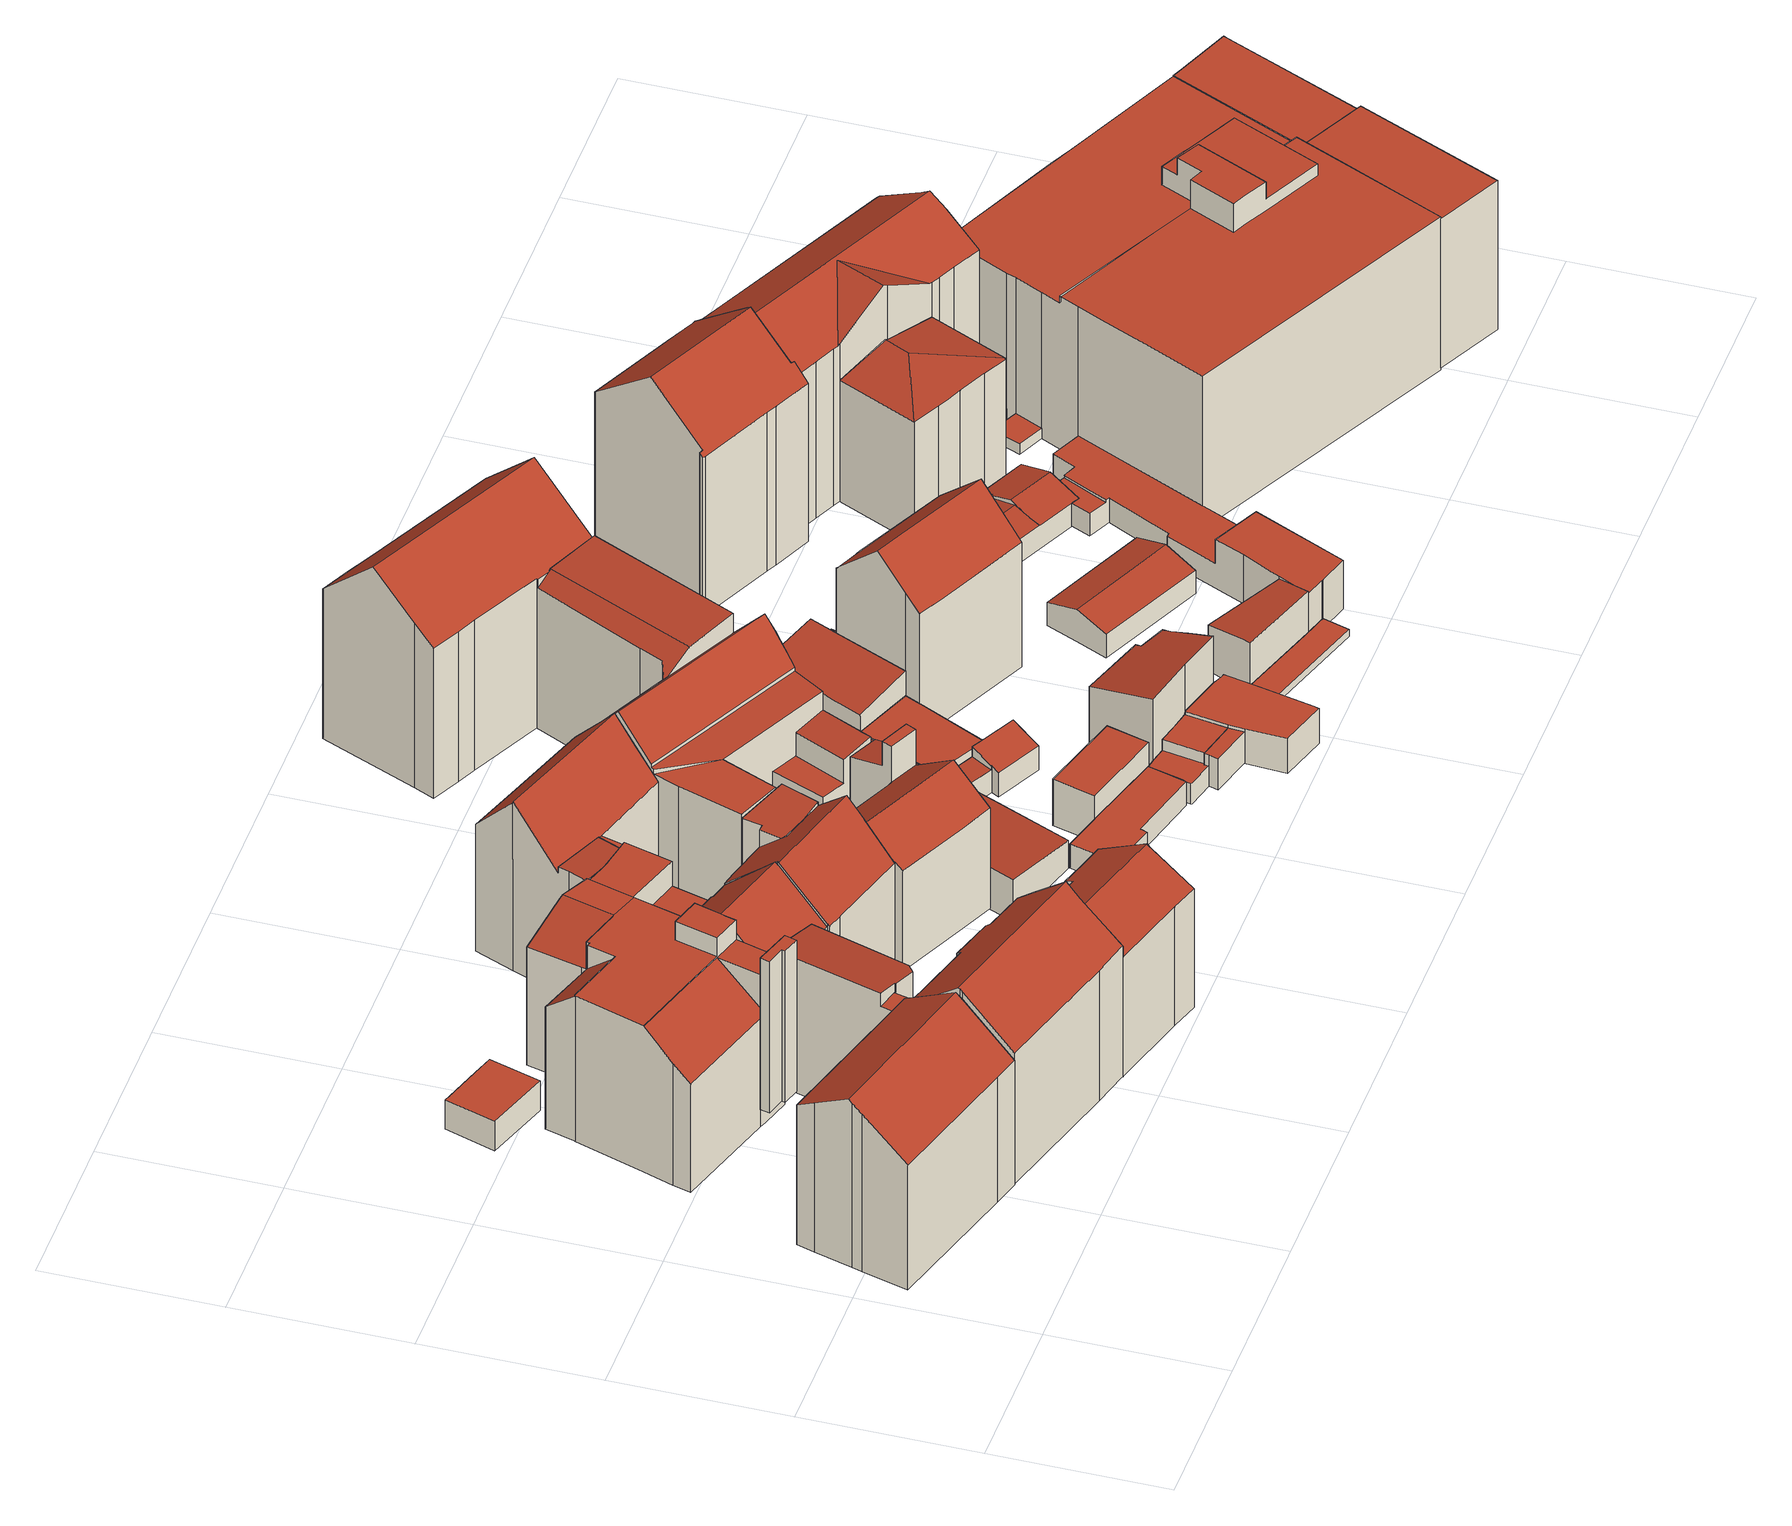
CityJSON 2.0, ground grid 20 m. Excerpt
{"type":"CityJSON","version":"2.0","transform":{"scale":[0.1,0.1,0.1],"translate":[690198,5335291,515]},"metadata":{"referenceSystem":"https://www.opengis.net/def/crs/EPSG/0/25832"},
"CityObjects":{
"building1":{"type":"Building","attributes":{"Gemeindeschluessel":"09162000","HoeheDach":"539.060","HoeheGrund":"517.425","Methode":"2000","NiedrigsteTraufeDesGebaeudes":"533.515","Geometrietyp2DReferenz":"3000","function":"31001_9998","roofType":"3100","measuredHeight":21.64,"storeysAboveGround":5},"geometry":[{"type":"MultiSurface","lod":"2","boundaries":[[[0,1,2,3]],[[4,5,6,7,8,9]],[[10,11,12]],[[13,14,15,16,17,18,0,3,19,12,20]],[[19,21,10,12]],[[20,22,23,13]],[[16,6,5,17]],[[12,11,22,20]],[[17,5,4,1,0,18]],[[14,8,7,15]],[[15,7,6,16]],[[4,9,23,22,11,10,21,2,1]],[[3,2,21,19]],[[13,23,9,8,14]]],"semantics":{"surfaces":[{"type":"WallSurface"},{"type":"RoofSurface"},{"type":"GroundSurface"}],"values":[0,1,0,2,0,0,0,0,0,0,0,1,0,0]}}]},
"building2":{"type":"Building","attributes":{"Gemeindeschluessel":"09162000","HoeheDach":"521.318","HoeheGrund":"517.510","Methode":"1000","NiedrigsteTraufeDesGebaeudes":"521.318","Geometrietyp2DReferenz":"3000","function":"31001_2000","roofType":"1000","measuredHeight":3.81},"geometry":[{"type":"MultiSurface","lod":"2","boundaries":[[[24,25,26,27,28,29]],[[30,29,28,31]],[[32,30,31,33,34,35]],[[26,25,35,34,33,27]],[[32,24,29,30]],[[32,35,25,24]],[[31,28,27,33]]],"semantics":{"surfaces":[{"type":"RoofSurface"},{"type":"WallSurface"},{"type":"GroundSurface"}],"values":[0,1,2,1,1,1,1]}}]},
"building3":{"type":"Building","attributes":{"Gemeindeschluessel":"09162000","HoeheDach":"539.783","HoeheGrund":"517.550","Methode":"1000","NiedrigsteTraufeDesGebaeudes":"534.352","Geometrietyp2DReferenz":"3000","function":"31001_9998","roofType":"3100","measuredHeight":22.23,"storeysAboveGround":5},"geometry":[{"type":"MultiSurface","lod":"2","boundaries":[[[36,37,38,39]],[[40,41,42,43]],[[44,45,46,47]],[[48,49,50,51]],[[52,53,54,55,56,57,58,59,50,49]],[[39,38,45,44]],[[47,46,60,61]],[[51,50,59,62]],[[63,52,49,48]],[[61,60,41,40]],[[56,64,65,43,42,57]],[[66,55,54,67]],[[64,56,55,66]],[[57,42,41,60,46,45,38,37,68,69,58]],[[43,65,64,66,67,70,63,48,51,62,71,72,73,36,39,44,47,61,40]],[[70,67,54,53,52,63]],[[59,58,69,72,71,62]],[[73,68,37,36]],[[72,69,68,73]]],"semantics":{"surfaces":[{"type":"WallSurface"},{"type":"RoofSurface"},{"type":"GroundSurface"}],"values":[0,0,0,0,1,0,0,0,0,0,0,0,0,1,2,0,0,0,0]}}]},
"building4":{"type":"Building","attributes":{"Gemeindeschluessel":"09162000","HoeheDach":"537.314","HoeheGrund":"517.670","Methode":"1000","NiedrigsteTraufeDesGebaeudes":"537.314","Geometrietyp2DReferenz":"3000","function":"31001_9998","roofType":"1000","measuredHeight":19.64},"geometry":[{"type":"MultiSurface","lod":"2","boundaries":[[[74,75,76,77]],[[78,79,80,81]],[[75,82,83,80,79,76]],[[84,83,82,85]],[[77,78,81,84,85,74]],[[81,80,83,84]],[[77,76,79,78]],[[85,82,75,74]]],"semantics":{"surfaces":[{"type":"WallSurface"},{"type":"RoofSurface"},{"type":"GroundSurface"}],"values":[0,0,1,0,2,0,0,0]}}]},
"building5":{"type":"Building","attributes":{"Gemeindeschluessel":"09162000","HoeheDach":"536.745","HoeheGrund":"515.412","Methode":"2000","NiedrigsteTraufeDesGebaeudes":"529.376","Geometrietyp2DReferenz":"3000","function":"31001_9998","roofType":"1000","measuredHeight":21.33,"storeysAboveGround":3},"geometry":[{"type":"MultiSurface","lod":"2","boundaries":[[[86,87,88,89]],[[90,91,92,93]],[[94,95,96,97,98,99,100,101,102]],[[103,104,105,106,107,108]],[[109,110,111,112]],[[113,114,115,116,117,118,119]],[[120,121,108,107]],[[115,114,122]],[[123,104,103,124]],[[125,126,127,128,129,130,131,132,109,112,133,134,135,136,137,119,118,117,120,107,106,105]],[[138,139,91,90]],[[140,139,138,141,136,135,134]],[[142,143,96,95,144]],[[132,145,110,109]],[[90,93,141,138]],[[131,130,142,144,146,145,132]],[[111,102,101,140,134,133,112]],[[99,98,87,86]],[[124,123,124,122]],[[117,116,121,120]],[[96,143,129,128,127,147,97]],[[146,144,95]],[[100,99,86,89,123,124,122,114,113,92,91,139,140,101]],[[93,92,113,119,137,136,141]],[[97,147,88,87,98]],[[145,146,95,94,102,111,110]],[[127,126,125,105,104,123,89,88,147]],[[122,124,103,108,121,116,115]],[[129,143,142,130]]],"semantics":{"surfaces":[{"type":"WallSurface"},{"type":"RoofSurface"},{"type":"GroundSurface"}],"values":[0,0,0,0,0,0,0,0,1,2,0,0,1,0,1,0,0,0,0,0,0,0,1,0,1,1,0,1,0]}}]},
"building6":{"type":"Building","attributes":{"Gemeindeschluessel":"09162000","HoeheDach":"534.861","HoeheGrund":"517.498","Methode":"2000","NiedrigsteTraufeDesGebaeudes":"533.180","Geometrietyp2DReferenz":"3000","function":"31001_9998","roofType":"2100","measuredHeight":17.36,"storeysAboveGround":5},"geometry":[{"type":"MultiSurface","lod":"2","boundaries":[[[73,148,149,72]],[[150,151,152,153,73,72,154,155,156,157]],[[153,158,148,73]],[[154,72,149,159,160,161]],[[162,163,150,157]],[[164,165,160,159]],[[148,158,166,167,164,159,149]],[[152,166,158,153]],[[168,162,157,156]],[[167,169,165,164]],[[170,169,167,166,152,151]],[[170,163,162,168,171,161,160,165,169]],[[154,161,171,155]],[[150,163,170,151]],[[155,171,168,156]]],"semantics":{"surfaces":[{"type":"WallSurface"},{"type":"GroundSurface"},{"type":"RoofSurface"}],"values":[0,1,0,0,0,0,2,0,0,0,0,2,0,0,0]}}]},
"building7":{"type":"Building","attributes":{"Gemeindeschluessel":"09162000","HoeheDach":"536.700","HoeheGrund":"517.632","Methode":"2000","NiedrigsteTraufeDesGebaeudes":"530.329","Geometrietyp2DReferenz":"3000","function":"31001_9998","roofType":"3100","measuredHeight":19.07,"storeysAboveGround":5},"geometry":[{"type":"MultiSurface","lod":"2","boundaries":[[[172,173,174,175,176]],[[177,178,179,180]],[[181,182,176,175,183,184,185]],[[186,187,188,189,190]],[[172,191,192,193,194,195,196,197,198,173]],[[198,199,174,173]],[[180,200,201,177]],[[194,184,183,200,180,179,189,188,195]],[[186,197,196,187]],[[192,181,185,193]],[[193,185,184,194]],[[195,188,187,196]],[[172,176,182,191]],[[175,174,199,201,200,183]],[[191,182,181,192]],[[178,190,189,179]],[[197,186,190,178,177,201,199,198]]],"semantics":{"surfaces":[{"type":"WallSurface"},{"type":"RoofSurface"},{"type":"GroundSurface"}],"values":[0,1,1,1,2,0,0,0,0,0,0,0,0,1,0,0,0]}}]},
"building8":{"type":"Building","attributes":{"Gemeindeschluessel":"09162000","HoeheDach":"536.186","HoeheGrund":"517.600","Methode":"1000","NiedrigsteTraufeDesGebaeudes":"532.947","Geometrietyp2DReferenz":"3000","function":"31001_9998","roofType":"3100","measuredHeight":18.59,"storeysAboveGround":5},"geometry":[{"type":"MultiSurface","lod":"2","boundaries":[[[202,203,204,205,206,207,208,209,210,211,212,213,214,215,216]],[[217,218,219,220,221,222,223,224,225,226]],[[227,204,203,202,218,217]],[[207,228,229,208]],[[225,224,223,212,211,210]],[[215,220,219,216]],[[205,230,231,206]],[[231,230,227,217,226,229,228]],[[213,222,221,214]],[[229,226,225,210,209,208]],[[222,213,212,223]],[[216,219,218,202]],[[204,227,230,205]],[[214,221,220,215]],[[206,231,228,207]]],"semantics":{"surfaces":[{"type":"GroundSurface"},{"type":"RoofSurface"},{"type":"WallSurface"}],"values":[0,1,2,2,2,2,2,1,2,2,2,2,2,2,2]}}]},
"building9":{"type":"Building","attributes":{"Gemeindeschluessel":"09162000","HoeheDach":"536.840","HoeheGrund":"517.620","Methode":"2000","NiedrigsteTraufeDesGebaeudes":"530.857","Geometrietyp2DReferenz":"3000","function":"31001_9998","roofType":"3100","measuredHeight":19.22,"storeysAboveGround":4},"geometry":[{"type":"MultiSurface","lod":"2","boundaries":[[[232,233,234,235,236,237,238,239]],[[235,234,240]],[[172,241,242,173]],[[243,244,245,191]],[[246,247,248,249]],[[173,242,250,251]],[[252,251,250,240,234,233]],[[236,253,237]],[[254,255,256,257,237,253,235,240,250,242,241]],[[238,257,256,258,259,239]],[[249,248,260,261]],[[254,245,244,260,248,247,255]],[[257,238,237]],[[262,232,239,259]],[[235,253,236]],[[232,262,252,233]],[[258,263,246,249,261,243,191,172,173,251,252,262,259]],[[261,260,244,243]],[[172,191,245,254,241]],[[258,256,255,263]],[[263,255,247,246]]],"semantics":{"surfaces":[{"type":"RoofSurface"},{"type":"WallSurface"},{"type":"GroundSurface"}],"values":[0,1,1,1,1,1,1,1,0,1,1,0,1,1,1,1,2,1,1,1,1]}}]},
"building10":{"type":"Building","attributes":{"Gemeindeschluessel":"09162000","HoeheDach":"539.460","HoeheGrund":"517.612","Methode":"2000","NiedrigsteTraufeDesGebaeudes":"533.151","Geometrietyp2DReferenz":"3000","function":"31001_9998","roofType":"3100","measuredHeight":21.85,"storeysAboveGround":5},"geometry":[{"type":"MultiSurface","lod":"2","boundaries":[[[264,265,266,267]],[[268,269,270,271]],[[272,273,274,275,266,265,276]],[[264,277,278,279,280,276,265]],[[196,197,281,271,270,282]],[[283,275,274,284]],[[285,286,287,288]],[[282,270,269,279,278,289]],[[267,266,275,283]],[[285,290,273,272,286]],[[284,274,273,290]],[[196,282,289,195]],[[281,291,268,271]],[[195,289,278,277]],[[280,279,269,268]],[[268,291,287,286,272,276,280]],[[285,288,292,197,196,195,277,264,267,283,284,290]],[[292,291,281,197]],[[288,287,291,292]]],"semantics":{"surfaces":[{"type":"WallSurface"},{"type":"RoofSurface"},{"type":"GroundSurface"}],"values":[0,0,1,0,0,0,0,1,0,0,0,0,1,0,0,1,2,0,0]}}]},
"building11":{"type":"Building","attributes":{"Gemeindeschluessel":"09162000","HoeheDach":"535.200","HoeheGrund":"517.592","Methode":"2000","NiedrigsteTraufeDesGebaeudes":"530.553","Geometrietyp2DReferenz":"3000","function":"31001_9998","roofType":"3100","measuredHeight":17.61,"storeysAboveGround":5},"geometry":[{"type":"MultiSurface","lod":"2","boundaries":[[[293,294,295,296]],[[297,298,293,296,299,300,301,302]],[[303,304,305,306]],[[263,301,300,258]],[[306,307,308,303]],[[309,298,310,311]],[[312,313,309,311,314,315,249,246,316,263,258,317,318,319,320,321]],[[315,322,323,249]],[[324,310,298,297,302,325,323,322]],[[249,323,325,246]],[[325,302,301,263,316,246]],[[314,311,310,324,322,315]],[[294,308,307,295]],[[299,296,318,317,258,300]],[[309,313,312,321,304,303,308,294,293,298]],[[320,305,304,321]],[[296,295,307,306,305,320,319,318]]],"semantics":{"surfaces":[{"type":"WallSurface"},{"type":"RoofSurface"},{"type":"GroundSurface"}],"values":[0,1,1,0,0,0,2,0,1,0,0,0,1,0,0,0,0]}}]},
"building12":{"type":"Building","attributes":{"Gemeindeschluessel":"09162000","HoeheDach":"522.862","HoeheGrund":"517.550","Methode":"1000","NiedrigsteTraufeDesGebaeudes":"521.085","Geometrietyp2DReferenz":"3000","function":"31001_2000","roofType":"1000","measuredHeight":5.31},"geometry":[{"type":"MultiSurface","lod":"2","boundaries":[[[326,327,328,329,330,331]],[[332,333,334,335]],[[336,337,338,339,332,335,340,341,330,329,328,342]],[[328,327,343,342]],[[335,334,344,340]],[[344,345,331,330,341,340]],[[342,343,346,336]],[[347,348,349,346,343,327,326,331,345,344,334,333]],[[338,337,336,346,349,348]],[[339,338,348,347,333,332]]],"semantics":{"surfaces":[{"type":"WallSurface"},{"type":"GroundSurface"},{"type":"RoofSurface"}],"values":[0,0,1,0,0,0,0,2,0,0]}}]},
"building13":{"type":"Building","attributes":{"Gemeindeschluessel":"09162000","HoeheDach":"520.473","HoeheGrund":"517.350","Methode":"1000","NiedrigsteTraufeDesGebaeudes":"520.473","Geometrietyp2DReferenz":"3000","function":"31001_2000","roofType":"1000","measuredHeight":3.12},"geometry":[{"type":"MultiSurface","lod":"2","boundaries":[[[350,351,352,353]],[[354,355,356,357]],[[358,359,360,361]],[[355,352,351,362,358,361,356]],[[350,363,362,351]],[[354,353,352,355]],[[356,361,360,357]],[[362,363,359,358]],[[350,353,354,357,360,359,363]]],"semantics":{"surfaces":[{"type":"WallSurface"},{"type":"RoofSurface"},{"type":"GroundSurface"}],"values":[0,0,0,1,0,0,0,0,2]}}]},
"building14":{"type":"Building","attributes":{"Gemeindeschluessel":"09162000","HoeheDach":"523.476","HoeheGrund":"517.476","Methode":"3210","NiedrigsteTraufeDesGebaeudes":"523.476","Geometrietyp2DReferenz":"3000","function":"51009_1610","roofType":"9999","measuredHeight":6},"geometry":[{"type":"MultiSurface","lod":"2","boundaries":[[[364,365,366,367]],[[365,368,369,366]],[[364,370,368,365]],[[368,370,371,369]],[[370,364,367,371]],[[366,369,371,367]]],"semantics":{"surfaces":[{"type":"WallSurface"},{"type":"RoofSurface"},{"type":"GroundSurface"}],"values":[0,0,1,0,0,2]}}]},
"building15":{"type":"Building","attributes":{"Gemeindeschluessel":"09162000","HoeheDach":"524.487","HoeheGrund":"517.490","Methode":"2000","NiedrigsteTraufeDesGebaeudes":"521.504","Geometrietyp2DReferenz":"3000","function":"31001_9998","roofType":"2100","measuredHeight":7,"storeysAboveGround":1},"geometry":[{"type":"MultiSurface","lod":"2","boundaries":[[[372,328,373,374,375,376,330]],[[373,377,378,379,380,374]],[[374,380,379,381,382,375]],[[381,379,378,383,384,385,386]],[[387,388,386,385,389,390]],[[328,391,383,378,377,373]],[[392,393,387,390]],[[391,328,372,330,394,392,390,389,385,384,383]],[[330,376,395,394]],[[375,382,381,386,388,387,393,395,376]],[[394,395,393,392]]],"semantics":{"surfaces":[{"type":"WallSurface"},{"type":"RoofSurface"},{"type":"GroundSurface"}],"values":[0,1,0,0,0,0,0,2,0,1,0]}}]},
"building16":{"type":"Building","attributes":{"Gemeindeschluessel":"09162000","HoeheDach":"521.911","HoeheGrund":"517.410","Methode":"2000","NiedrigsteTraufeDesGebaeudes":"520.447","Geometrietyp2DReferenz":"3000","function":"31001_2000","roofType":"2100","measuredHeight":4.5},"geometry":[{"type":"MultiSurface","lod":"2","boundaries":[[[396,397,398,399,400,401,402]],[[403,404,405,406,407,408,409,410,411,412,413]],[[414,400,399,415]],[[412,398,397,413]],[[408,416,417,409]],[[413,397,396,403]],[[418,414,415,419,417,416]],[[407,406,405,401,400,414,418,416,408]],[[403,396,402,404]],[[419,415,399,398,412,411,410,409,417]],[[404,402,401,405]]],"semantics":{"surfaces":[{"type":"RoofSurface"},{"type":"GroundSurface"},{"type":"WallSurface"}],"values":[0,1,2,2,2,2,0,2,2,2,2]}}]},
"building17":{"type":"Building","attributes":{"Gemeindeschluessel":"09162000","HoeheDach":"542.970","HoeheGrund":"517.277","Methode":"2000","NiedrigsteTraufeDesGebaeudes":"522.590","Geometrietyp2DReferenz":"3000","function":"31001_9998","roofType":"3100","measuredHeight":25.69},"geometry":[{"type":"MultiSurface","lod":"2","boundaries":[[[420,421,422,423]],[[424,425,426,427,428,429,430]],[[431,432,433,434]],[[426,425,435,436,437,438]],[[439,440,441,442]],[[443,444,445,446]],[[447,448,449,450]],[[451,452,453,454]],[[455,456,422,421]],[[457,458,459,460,461,453,452,462,463,464]],[[465,432,431,423,422,456,466,467]],[[465,468,469,470,432]],[[471,472,473,474]],[[471,475,460,459,472]],[[476,477,478,479]],[[457,464,445,444]],[[480,442,441,481,455,421,420,482]],[[458,449,448,473,472,459]],[[424,430,443,446]],[[441,440,467,466,481]],[[437,436,483,484]],[[484,483,485,486]],[[432,470,487]],[[454,453,461,488]],[[439,489,490,491,468,465,467,440]],[[492,489,439,442,480,476,479,493,438,437,484,486,494,451,454,488,475,471,474,447,450]],[[433,432,487,478,477]],[[482,420,423,431,434]],[[435,425,424]],[[476,480,482,434,433,477]],[[464,463,495]],[[424,446,445,464,495,485,483,436,435]],[[494,462,452,451]],[[492,450,449,458,457,444]],[[479,478,487,470,469,496,428,427,493]],[[474,473,448,447]],[[488,461,460,475]],[[493,427,426,438]],[[428,496,491,490,429]],[[455,481,466,456]],[[494,486,485,495,463,462]],[[468,491,496,469]],[[489,492,444,443,430,429,490]]],"semantics":{"surfaces":[{"type":"WallSurface"},{"type":"RoofSurface"},{"type":"GroundSurface"}],"values":[0,1,0,0,0,1,0,0,1,1,0,1,0,0,0,0,0,1,0,1,0,0,0,0,0,2,1,1,0,0,0,1,0,0,0,0,0,0,1,0,0,0,0]}}]},
"building18":{"type":"Building","attributes":{"Gemeindeschluessel":"09162000","HoeheDach":"521.902","HoeheGrund":"517.934","Methode":"3100","NiedrigsteTraufeDesGebaeudes":"521.902","Geometrietyp2DReferenz":"3000","function":"31001_2000","roofType":"1000","measuredHeight":3.97},"geometry":[{"type":"MultiSurface","lod":"2","boundaries":[[[497,498,499,500,501]],[[497,501,502,503]],[[501,500,504,502]],[[502,504,505,506,503]],[[500,499,505,504]],[[499,498,506,505]],[[498,497,503,506]]],"semantics":{"surfaces":[{"type":"RoofSurface"},{"type":"WallSurface"},{"type":"GroundSurface"}],"values":[0,1,1,2,1,1,1]}}]},
"building19":{"type":"Building","attributes":{"Gemeindeschluessel":"09162000","HoeheDach":"521.890","HoeheGrund":"517.769","Methode":"2000","NiedrigsteTraufeDesGebaeudes":"520.490","Geometrietyp2DReferenz":"3000","function":"31001_2000","roofType":"1000","measuredHeight":4.12},"geometry":[{"type":"MultiSurface","lod":"2","boundaries":[[[507,508,509,510]],[[511,362,512,513]],[[351,514,362,511,515,516]],[[517,509,508,518,519,512,362,514,351,520]],[[521,520,351,516]],[[500,522,523,524,525,526]],[[527,510,509,517,520,521]],[[518,526,525,519]],[[528,529,530,523,522,500]],[[519,525,524,523,530,531,532,513,512]],[[529,528,533,507,510,527,521,516,515,511,513,532,531,530]],[[533,528,500,526,518,508,507]]],"semantics":{"surfaces":[{"type":"WallSurface"},{"type":"RoofSurface"},{"type":"GroundSurface"}],"values":[0,0,0,1,0,1,0,0,0,0,2,0]}}]},
"building20":{"type":"Building","attributes":{"Gemeindeschluessel":"09162000","HoeheDach":"521.622","HoeheGrund":"517.230","Methode":"1000","NiedrigsteTraufeDesGebaeudes":"521.622","Geometrietyp2DReferenz":"3000","function":"31001_2000","roofType":"1000","measuredHeight":4.39,"storeysAboveGround":1},"geometry":[{"type":"MultiSurface","lod":"2","boundaries":[[[534,535,536,537,538,539]],[[540,541,542,543]],[[544,545,546,547,540,543,548,538,537,536]],[[547,546,549,550,541,540]],[[536,535,551,544]],[[546,545,544,551,552,549]],[[542,553,539,538,548,543]],[[541,550,549,552,551,535,534,539,553,542]]],"semantics":{"surfaces":[{"type":"WallSurface"},{"type":"GroundSurface"},{"type":"RoofSurface"}],"values":[0,0,1,0,0,0,0,2]}}]},
"building21":{"type":"Building","attributes":{"Gemeindeschluessel":"09162000","HoeheDach":"522.322","HoeheGrund":"517.818","Methode":"1000","NiedrigsteTraufeDesGebaeudes":"522.322","Geometrietyp2DReferenz":"3000","function":"31001_2000","roofType":"1000","measuredHeight":4.5},"geometry":[{"type":"MultiSurface","lod":"2","boundaries":[[[554,555,556,557,558,559,560,561,562,563,564]],[[565,555,554,566]],[[559,558,567,568,569,560]],[[567,558,557,570]],[[530,561,560,569]],[[571,563,562,528]],[[528,562,561,530]],[[572,564,563,571]],[[570,557,556,573]],[[566,554,564,572]],[[573,556,555,565]],[[570,573,565,566,572,571,528,530,569,568,567]]],"semantics":{"surfaces":[{"type":"RoofSurface"},{"type":"WallSurface"},{"type":"GroundSurface"}],"values":[0,1,1,1,1,1,1,1,1,1,1,2]}}]},
"building22":{"type":"Building","attributes":{"Gemeindeschluessel":"09162000","HoeheDach":"528.371","HoeheGrund":"517.100","Methode":"1000","NiedrigsteTraufeDesGebaeudes":"525.302","Geometrietyp2DReferenz":"3000","function":"31001_2000","roofType":"2100","measuredHeight":11.27,"storeysAboveGround":2},"geometry":[{"type":"MultiSurface","lod":"2","boundaries":[[[574,575,576,577]],[[578,579,580,581]],[[582,583,584,585,575,574]],[[576,586,587,577]],[[588,589,590,591,592,593]],[[594,579,578,595,587,586]],[[581,580,591,590]],[[589,588,583,582,574,577,587,595,578,581,590]],[[588,593,584,583]],[[575,585,584,593,592,591,580,579,594,586,576]]],"semantics":{"surfaces":[{"type":"WallSurface"},{"type":"GroundSurface"},{"type":"RoofSurface"}],"values":[0,0,0,0,0,0,0,1,0,2]}}]},
"building23":{"type":"Building","attributes":{"Gemeindeschluessel":"09162000","HoeheDach":"522.266","HoeheGrund":"517.360","Methode":"1000","NiedrigsteTraufeDesGebaeudes":"521.168","Geometrietyp2DReferenz":"3000","function":"31001_2000","roofType":"2100","measuredHeight":4.91},"geometry":[{"type":"MultiSurface","lod":"2","boundaries":[[[596,597,598,599,600,601,602,603,604,605,606,607]],[[597,596,607,608,609,610]],[[599,598,611,612,613,600]],[[603,614,615,604]],[[613,616,617,602,601,600]],[[612,611,610,609,608,618,619,615,614,617,616,613]],[[604,615,619,605]],[[618,608,607,606,605,619]],[[597,610,611,598]],[[602,617,614,603]]],"semantics":{"surfaces":[{"type":"GroundSurface"},{"type":"WallSurface"},{"type":"RoofSurface"}],"values":[0,1,1,1,1,2,1,1,1,1]}}]},
"building24":{"type":"Building","attributes":{"Gemeindeschluessel":"09162000","HoeheDach":"524.789","HoeheGrund":"517.130","Methode":"1000","NiedrigsteTraufeDesGebaeudes":"523.672","Geometrietyp2DReferenz":"3000","function":"31001_2000","roofType":"1000","measuredHeight":7.66,"storeysAboveGround":2},"geometry":[{"type":"MultiSurface","lod":"2","boundaries":[[[620,621,622,623]],[[624,623,622,625,626,627]],[[628,629,621,620]],[[620,623,624,627,630,631,628]],[[626,632,633,631,630,627]],[[625,622,621,629,633,632,626]],[[631,633,629,628]]],"semantics":{"surfaces":[{"type":"WallSurface"},{"type":"GroundSurface"},{"type":"RoofSurface"}],"values":[0,0,0,1,0,2,0]}}]},
"building25":{"type":"Building","attributes":{"Gemeindeschluessel":"09162000","HoeheDach":"519.983","HoeheGrund":"517.622","Methode":"3100","NiedrigsteTraufeDesGebaeudes":"519.983","Geometrietyp2DReferenz":"3000","function":"31001_2000","roofType":"1000","measuredHeight":2.36},"geometry":[{"type":"MultiSurface","lod":"2","boundaries":[[[634,635,636,637]],[[638,639,640,641]],[[642,634,637,643]],[[635,638,641,636]],[[639,638,635,634,642]],[[639,642,643,640]],[[643,637,636,641,640]]],"semantics":{"surfaces":[{"type":"WallSurface"},{"type":"RoofSurface"},{"type":"GroundSurface"}],"values":[0,0,0,0,1,0,2]}}]},
"building26":{"type":"Building","attributes":{"Gemeindeschluessel":"09162000","HoeheDach":"518.840","HoeheGrund":"517.865","Methode":"2000","NiedrigsteTraufeDesGebaeudes":"518.840","Geometrietyp2DReferenz":"3000","function":"31001_2000","roofType":"1000","measuredHeight":0.975,"storeysAboveGround":1},"geometry":[{"type":"MultiSurface","lod":"2","boundaries":[[[644,645,646,647]],[[645,644,648,649]],[[646,645,649,650,651,652,653]],[[651,654,655,652]],[[653,656,647,646]],[[652,655,656,653]],[[644,647,656,655,654,657,648]],[[650,657,654,651]],[[649,648,657,650]]],"semantics":{"surfaces":[{"type":"WallSurface"},{"type":"GroundSurface"},{"type":"RoofSurface"}],"values":[0,0,1,0,0,0,2,0,0]}}]},
"building27":{"type":"Building","attributes":{"Gemeindeschluessel":"09162000","HoeheDach":"538.446","HoeheGrund":"517.080","Methode":"2000","NiedrigsteTraufeDesGebaeudes":"521.625","Geometrietyp2DReferenz":"3000","function":"31001_9998","roofType":"3100","measuredHeight":21.37},"geometry":[{"type":"MultiSurface","lod":"2","boundaries":[[[658,659,660,661]],[[662,663,664,665,666,660,659,667,668]],[[669,670,671,672,623,673,620,628,674,675,676,677,678,679,680]],[[681,670,669,680,664,663]],[[682,681,663,662,668,683,684]],[[675,685,686,676]],[[665,664,680,679,678,666]],[[671,670,681,682,684,672]],[[661,686,685,687,688,658]],[[678,677,676,686,661,660,666]],[[667,659,658,688,628,620]],[[672,684,683,623]],[[683,668,667,620,673,623]],[[687,685,675,674,628,688]]],"semantics":{"surfaces":[{"type":"WallSurface"},{"type":"RoofSurface"},{"type":"GroundSurface"}],"values":[0,1,2,0,1,0,0,0,1,0,0,0,0,0]}}]},
"building28":{"type":"Building","attributes":{"Gemeindeschluessel":"09162000","HoeheDach":"524.305","HoeheGrund":"517.600","Methode":"1000","NiedrigsteTraufeDesGebaeudes":"523.524","Geometrietyp2DReferenz":"3000","function":"31001_2000","roofType":"9999","measuredHeight":6.71},"geometry":[{"type":"MultiSurface","lod":"2","boundaries":[[[689,690,691,692,693,694]],[[695,696,697,698,699,700]],[[699,692,691,700]],[[694,693,692,699,698,697]],[[700,691,690,695]],[[696,695,690,689,694,697]]],"semantics":{"surfaces":[{"type":"RoofSurface"},{"type":"GroundSurface"},{"type":"WallSurface"}],"values":[0,1,2,2,2,2]}}]},
"building29":{"type":"Building","attributes":{"Gemeindeschluessel":"09162000","HoeheDach":"521.623","HoeheGrund":"517.430","Methode":"1000","NiedrigsteTraufeDesGebaeudes":"520.364","Geometrietyp2DReferenz":"3000","function":"31001_9998","roofType":"3100","measuredHeight":4.19,"storeysAboveGround":1},"geometry":[{"type":"MultiSurface","lod":"2","boundaries":[[[701,702,703,704]],[[705,706,707,702,701,708]],[[706,705,709,710,711,707]],[[712,704,703,711,710,709]],[[705,708,712,709]],[[708,701,704,712]],[[711,703,702,707]]],"semantics":{"surfaces":[{"type":"RoofSurface"},{"type":"WallSurface"},{"type":"GroundSurface"}],"values":[0,1,2,1,1,0,1]}}]},
"building30":{"type":"Building","attributes":{"Gemeindeschluessel":"09162000","HoeheDach":"523.793","HoeheGrund":"517.520","Methode":"2000","NiedrigsteTraufeDesGebaeudes":"520.361","Geometrietyp2DReferenz":"3000","function":"31001_2000","roofType":"1000","measuredHeight":6.27},"geometry":[{"type":"MultiSurface","lod":"2","boundaries":[[[713,714,715,716,717,718,719]],[[720,721,722,723,724,725,726,727,728,719,718,717,729,730,731,732,733,734,735,736,737,738,739,740,741,742,743]],[[726,744,745,727]],[[734,746,747,735]],[[748,749,750,751,752,753,754,755,756,757,758,716,715]],[[722,759,760,723]],[[745,761,713,719,728,727]],[[737,762,763,738]],[[742,751,750,743]],[[764,765,753,752,741,740,739,738,763]],[[725,724,766,767,744,726]],[[723,760,766,724]],[[722,721,720,749,748,768,759]],[[743,750,749,720]],[[733,732,731,756,755,769,770,746,734]],[[730,757,756,731]],[[771,762,737,736,735,747]],[[741,752,751,742]],[[715,714,768,748]],[[767,766,760,759,768,714,713,761,745,744]],[[755,754,753,765,772,769]],[[770,769,772,765,764,763,762,771,747,746]],[[758,757,730,729,717,716]]],"semantics":{"surfaces":[{"type":"WallSurface"},{"type":"GroundSurface"},{"type":"RoofSurface"}],"values":[0,1,0,0,2,0,0,0,0,0,0,0,0,0,0,0,0,0,0,2,0,2,0]}}]},
"building31":{"type":"Building","attributes":{"Gemeindeschluessel":"09162000","HoeheDach":"544.009","HoeheGrund":"517.460","Methode":"1000","NiedrigsteTraufeDesGebaeudes":"538.000","Geometrietyp2DReferenz":"3000","function":"31001_9998","roofType":"3100","measuredHeight":26.55},"geometry":[{"type":"MultiSurface","lod":"2","boundaries":[[[773,774,775,776,777,778,779,780,781,782,783,784,785,786,787,788,789,790,791]],[[784,792,793,785]],[[773,794,795,774]],[[788,796,797,789]],[[798,795,794,799,800,797,796,801,802]],[[787,801,796,788]],[[803,776,775,774,795,798]],[[804,805,806,807,808,803,798,802,793,792,809,810]],[[781,804,810,782]],[[778,807,806,779]],[[783,809,792,784]],[[779,806,805,780]],[[780,805,804,781]],[[789,797,800,790]],[[790,800,799,791]],[[776,803,808,777]],[[782,810,809,783]],[[791,799,794,773]],[[793,802,801,787,786,785]],[[777,808,807,778]]],"semantics":{"surfaces":[{"type":"GroundSurface"},{"type":"WallSurface"},{"type":"RoofSurface"}],"values":[0,1,1,1,2,1,1,2,1,1,1,1,1,1,1,1,1,1,1,1]}}]},
"building32":{"type":"Building","attributes":{"Gemeindeschluessel":"09162000","HoeheDach":"521.610","HoeheGrund":"517.400","Methode":"2000","NiedrigsteTraufeDesGebaeudes":"520.380","Geometrietyp2DReferenz":"3000","function":"31001_2000","roofType":"3100","measuredHeight":4.21},"geometry":[{"type":"MultiSurface","lod":"2","boundaries":[[[811,812,813,814,815,816]],[[817,818,819,820,821,822,823]],[[824,825,747,826,827,828,829]],[[828,823,822,821,830,831,832,829]],[[833,834,835,812,811,836]],[[837,813,812,835]],[[820,819,815,814,838,839,840,830,821]],[[841,827,826]],[[833,836,762,842]],[[842,762,747,825]],[[838,814,813,837]],[[834,833,842,825,824,829,832,831,830,840,839,838,837,835]],[[843,816,815,819,818,817,841]],[[827,841,817,823,828]],[[747,762,836,811,816,843,841,826]]],"semantics":{"surfaces":[{"type":"RoofSurface"},{"type":"WallSurface"},{"type":"GroundSurface"}],"values":[0,0,1,1,1,1,1,1,1,1,1,2,1,0,0]}}]},
"building33":{"type":"Building","attributes":{"Gemeindeschluessel":"09162000","HoeheDach":"534.270","HoeheGrund":"517.430","Methode":"1000","NiedrigsteTraufeDesGebaeudes":"533.116","Geometrietyp2DReferenz":"3000","function":"31001_9998","roofType":"3200","measuredHeight":16.84,"storeysAboveGround":4},"geometry":[{"type":"MultiSurface","lod":"2","boundaries":[[[844,845,846,847,848,849]],[[850,851,845,844,852]],[[853,854,855,856]],[[857,858,859,851,850,860]],[[861,862,863,864]],[[855,865,849,848,866,856]],[[846,845,851,859]],[[867,864,863,868,854,853]],[[858,857,861,864,867,853,856,866,848,847,846,859]],[[852,844,849,865]],[[854,868,863,862,860,850,852,865,855]],[[857,860,862,861]]],"semantics":{"surfaces":[{"type":"WallSurface"},{"type":"RoofSurface"},{"type":"GroundSurface"}],"values":[0,1,0,0,0,0,0,0,2,1,1,0]}}]},
"building34":{"type":"Building","attributes":{"Gemeindeschluessel":"09162000","HoeheDach":"541.708","HoeheGrund":"517.444","Methode":"2000","NiedrigsteTraufeDesGebaeudes":"537.576","Geometrietyp2DReferenz":"3000","function":"31001_9998","roofType":"3100","measuredHeight":24.26,"storeysAboveGround":5},"geometry":[{"type":"MultiSurface","lod":"2","boundaries":[[[869,870,871,872,873,874,875,876,877,878]],[[879,880,881,848,882]],[[883,884,885,886]],[[887,871,870,888]],[[889,875,874,890]],[[891,892,893,894]],[[881,880,895,896]],[[897,898,899,900]],[[901,902,892,891]],[[903,898,897,846,859]],[[904,905,902,901]],[[885,884,895,880,879,899,898,903,893,892,902,905,869,878,906,907]],[[908,877,876,909]],[[904,888,870,869,905]],[[885,907,910,886]],[[882,900,899,879]],[[907,906,911,910]],[[896,895,884,883]],[[848,846,897,900,882]],[[890,874,873,912]],[[913,872,871,887]],[[909,876,875,889]],[[904,901,891,894,859,846,848,881,896,883,886,910,911,908,909,889,890,912,913,887,888]],[[894,893,903,859]],[[912,873,872,913]],[[908,911,906,878,877]]],"semantics":{"surfaces":[{"type":"RoofSurface"},{"type":"WallSurface"},{"type":"GroundSurface"}],"values":[0,1,1,1,1,1,1,0,1,1,1,0,1,1,1,0,1,1,1,1,1,1,2,1,1,1]}}]},
"building35":{"type":"Building","attributes":{"Gemeindeschluessel":"09162000","HoeheDach":"519.035","HoeheGrund":"517.720","Methode":"1000","NiedrigsteTraufeDesGebaeudes":"519.035","Geometrietyp2DReferenz":"3000","function":"31001_2000","roofType":"1000","measuredHeight":1.31},"geometry":[{"type":"MultiSurface","lod":"2","boundaries":[[[914,915,916,917]],[[918,917,916,919]],[[918,920,914,917]],[[920,921,915,914]],[[921,919,916,915]],[[918,919,921,920]]],"semantics":{"surfaces":[{"type":"WallSurface"},{"type":"GroundSurface"},{"type":"RoofSurface"}],"values":[0,1,0,2,0,0]}}]},
"building36":{"type":"Building","attributes":{"Gemeindeschluessel":"09162000","HoeheDach":"519.016","HoeheGrund":"517.757","Methode":"2000","NiedrigsteTraufeDesGebaeudes":"519.016","Geometrietyp2DReferenz":"3000","function":"31001_2000","roofType":"1000","measuredHeight":1.26},"geometry":[{"type":"MultiSurface","lod":"2","boundaries":[[[922,923,924,925]],[[926,922,925,927]],[[928,924,923,929]],[[927,928,929,926]],[[927,925,924,928]],[[929,923,922,926]]],"semantics":{"surfaces":[{"type":"RoofSurface"},{"type":"WallSurface"},{"type":"GroundSurface"}],"values":[0,1,1,2,1,1]}}]},
"building37":{"type":"Building","attributes":{"Gemeindeschluessel":"09162000","HoeheDach":"541.180","HoeheGrund":"517.710","Methode":"2000","NiedrigsteTraufeDesGebaeudes":"536.600","Geometrietyp2DReferenz":"3000","function":"31001_9998","roofType":"1000","measuredHeight":23.47,"storeysAboveGround":7},"geometry":[{"type":"MultiSurface","lod":"2","boundaries":[[[930,931,932,933,934,935,936,937]],[[919,938,939,940]],[[940,939,941,942]],[[943,944,945,946]],[[947,948,949,936,935,934,933,950,951,952,953,954,955,956,957,941,939,938,958,959]],[[950,960,961,951]],[[962,963,964,965]],[[966,967,968,937,936,949,948]],[[942,941,957,969]],[[970,971,972,973,974,975]],[[976,977,978,979,946,945,980,963,962]],[[981,982,983,984,971,970,975,985,986,987,988,918,919,940,942,969,989,990,991]],[[980,945,944,967,966,964,963]],[[971,984,983,982,981,991,954,953,952,951,961,992,972]],[[973,972,992,961,960,978,977,976,962,965,993,994,995,996,974]],[[918,958,938,919]],[[956,955,954,991,990,989,969,957]],[[979,997,932,931,930,937,968,943,946]],[[978,960,950,933,932,997,979]],[[968,967,944,943]],[[974,996,995,994,987,986,985,975]],[[994,993,959,958,918,988,987]],[[965,964,966,948,947,959,993]]],"semantics":{"surfaces":[{"type":"WallSurface"},{"type":"RoofSurface"},{"type":"GroundSurface"}],"values":[0,0,0,0,1,0,0,0,0,0,0,2,1,0,1,0,0,1,0,0,0,0,0]}}]},
"building38":{"type":"Building","attributes":{"Gemeindeschluessel":"09162000","HoeheDach":"537.260","HoeheGrund":"517.980","Methode":"2000","NiedrigsteTraufeDesGebaeudes":"536.660","Geometrietyp2DReferenz":"3000","function":"31001_9998","roofType":"1000","measuredHeight":19.28,"storeysAboveGround":7},"geometry":[{"type":"MultiSurface","lod":"2","boundaries":[[[998,999,1000,1001]],[[1002,1003,1004,1005,1006,1007,1008,1009,1010,1011]],[[1012,1013,1011,1010,1009,1014]],[[1015,1016,999,998,1014,1009,1008,1007,1006]],[[1005,1004,1017,1018,1015,1006]],[[1004,1003,1002,1011,1013,1019,1001,1000,1017]],[[1001,1019,1013,1012,1014,998]],[[1018,1017,1000,999,1016,1015]]],"semantics":{"surfaces":[{"type":"WallSurface"},{"type":"GroundSurface"},{"type":"RoofSurface"}],"values":[0,1,0,0,0,0,2,2]}}]}
},
"vertices":[
[217,151,24],[217,151,235],[198,90,185],[198,90,24],[219,159,241],[237,218,205],[204,227,205],[42,272,205],[36,252,217],[24,212,241],[5,144,185],[5,144,186],[5,144,24],[23,208,24],[36,252,24],[42,272,24],[204,227,24],[237,218,24],[218,154,24],[166,99,24],[20,197,24],[166,99,185],[20,197,228],[23,208,237],
[171,582,63],[189,641,63],[165,649,63],[121,662,63],[114,665,63],[95,607,63],[95,607,25],[114,665,25],[171,582,25],[121,662,25],[165,649,25],[189,641,25],
[261,208,25],[261,208,198],[331,188,199],[331,188,25],[429,158,25],[429,158,201],[423,137,219],[423,137,25],[333,193,25],[333,193,195],[384,178,195],[384,178,25],[198,90,25],[198,90,194],[217,151,244],[217,151,25],[350,48,194],[393,37,194],[394,36,194],[408,86,234],[411,96,243],[413,102,248],[218,156,248],[218,154,247],[383,172,200],[383,172,25],[218,154,25],[350,48,25],[411,96,25],[413,102,25],[408,86,25],[394,36,25],[237,217,197],[237,218,196],[393,37,25],[218,156,25],[237,218,25],[237,217,25],
[254,353,27],[254,353,223],[232,359,223],[232,359,27],[235,370,27],[235,370,223],[277,357,223],[277,357,27],[253,349,223],[273,343,223],[273,343,27],[253,349,27],
[273,471,193],[273,471,217],[307,461,217],[307,461,193],[230,521,191],[230,521,193],[239,553,193],[239,553,163],[207,439,192],[260,423,192],[293,413,192],[293,413,217],[260,423,217],[260,423,193],[207,439,193],[132,461,193],[132,461,192],[310,601,193],[341,585,193],[341,585,4],[310,601,4],[306,603,4],[306,603,190],[114,406,4],[114,406,144],[120,426,161],[120,426,4],[243,552,193],[244,556,193],[244,556,158],[245,561,158],[245,561,4],[244,556,4],[243,552,4],[261,624,4],[261,624,157],[292,542,193],[326,531,193],[293,542,193],[326,531,4],[307,461,4],[297,427,4],[293,413,4],[281,370,4],[277,357,4],[244,367,4],[235,370,4],[132,461,4],[158,541,4],[159,542,4],[169,576,4],[239,553,4],[159,542,191],[159,542,193],[158,541,193],[169,576,162],[277,357,192],[281,370,192],[244,367,192],[235,370,144],[244,367,144],[297,427,217],
[237,217,182],[237,218,182],[315,238,25],[304,230,25],[270,239,25],[262,208,25],[273,343,25],[277,357,25],[281,370,25],[350,351,25],[262,208,182],[245,246,182],[245,246,199],[273,343,199],[350,351,183],[315,238,183],[271,239,182],[271,239,193],[270,239,182],[271,238,182],[281,370,199],[271,238,193],[304,230,185],[277,357,199],
[394,400,26],[411,461,26],[411,461,160],[394,403,217],[394,400,214],[390,469,153],[402,514,153],[327,535,153],[315,490,153],[350,351,159],[378,343,159],[298,430,217],[298,427,214],[281,370,159],[417,569,185],[373,576,187],[341,585,188],[327,535,188],[402,514,185],[378,343,26],[350,351,26],[281,370,26],[298,427,26],[341,585,26],[373,576,26],[417,569,26],[389,466,26],[389,466,162],[315,490,159],[390,469,159],
[540,63,26],[538,55,26],[536,51,26],[521,0,26],[487,10,26],[394,36,26],[408,86,26],[410,91,26],[411,96,26],[418,119,26],[423,137,26],[490,118,26],[493,128,26],[520,120,26],[553,111,26],[538,55,212],[540,63,207],[553,111,180],[520,120,180],[493,128,180],[490,118,185],[423,137,185],[418,119,196],[411,96,209],[410,91,212],[536,51,209],[394,36,180],[408,86,209],[521,0,179],[487,10,180],
[492,468,182],[487,445,182],[481,446,181],[474,421,181],[473,415,181],[504,406,187],[529,399,191],[545,442,192],[481,446,159],[394,400,218],[411,461,162],[377,340,26],[377,340,161],[378,343,164],[508,344,26],[508,344,198],[493,307,161],[493,307,26],[429,458,161],[429,458,26],[487,445,26],[473,415,187],[393,399,218],[516,365,218],[526,392,193],[529,399,187],[526,392,26],[545,442,26],[396,335,161],[396,335,26],[492,468,26],[516,365,26],
[376,674,26],[376,674,243],[395,719,190],[395,719,26],[420,597,182],[420,597,183],[409,570,183],[409,570,182],[541,617,245],[543,621,240],[558,664,190],[459,696,191],[375,673,245],[350,607,26],[350,607,190],[354,619,190],[354,619,182],[417,569,182],[373,576,186],[459,696,26],[558,664,26],[531,592,26],[531,592,216],[521,565,184],[521,565,26],[341,585,190],[543,621,26],[424,595,182],[424,595,26],
[656,335,156],[656,335,202],[623,350,202],[623,350,156],[595,306,191],[634,288,191],[617,352,156],[526,392,157],[516,365,177],[508,345,191],[662,347,171],[680,385,159],[646,401,159],[628,362,171],[628,362,202],[662,347,202],[634,288,26],[612,243,156],[612,243,26],[662,347,26],[656,335,26],[573,260,26],[490,298,26],[508,345,26],[617,352,26],[623,350,26],[628,362,26],[646,401,26],[680,385,26],[490,298,156],[493,307,163],[573,260,156],[508,344,190],
[700,374,74],[757,345,63],[757,345,25],[700,374,25],[680,385,25],[680,385,79],[600,215,25],[600,215,79],[612,243,79],[612,243,25],[753,316,25],[735,273,25],[698,187,25],[695,188,25],[634,288,25],[678,381,25],[764,341,25],[764,341,62],[634,288,79],[678,381,79],[753,316,62],[695,188,61],[698,187,61],[735,273,61],
[830,103,24],[830,103,55],[744,125,55],[744,125,24],[741,117,24],[741,117,55],[686,132,55],[686,132,24],[746,174,55],[746,174,24],[700,186,24],[700,186,55],[842,147,55],[842,147,24],
[759,222,85],[857,195,85],[857,195,25],[759,222,25],[844,147,85],[844,147,25],[746,174,85],[746,174,25],
[725,362,25],[757,345,65],[725,362,65],[725,362,81],[680,385,95],[795,434,65],[797,437,65],[763,452,65],[763,451,65],[763,452,81],[763,451,81],[797,437,25],[763,452,25],[760,454,25],[760,454,82],[757,446,82],[759,453,82],[759,453,25],[757,446,25],[795,434,25],[715,463,25],[715,463,94],[707,443,25],[707,443,94],
[841,262,55],[857,294,69],[819,313,69],[804,321,69],[792,297,59],[793,297,59],[788,288,55],[841,262,24],[788,288,24],[793,297,24],[792,297,24],[754,316,24],[753,316,24],[764,341,24],[765,340,24],[804,321,24],[819,313,24],[857,294,24],[792,297,54],[804,321,56],[753,316,54],[764,341,56],[754,316,54],[765,340,56],
[612,419,76],[612,419,128],[637,480,128],[637,480,76],[669,600,198],[659,605,198],[560,650,201],[556,651,202],[543,614,246],[737,519,246],[755,558,198],[571,512,76],[571,512,187],[544,448,187],[544,448,76],[659,605,191],[663,603,193],[663,603,23],[560,650,23],[683,401,23],[683,401,163],[678,389,163],[678,389,23],[755,558,223],[834,728,223],[776,757,218],[697,586,218],[739,938,23],[739,938,217],[896,862,217],[896,862,23],[675,806,23],[675,806,217],[653,816,217],[653,816,23],[640,406,128],[668,465,128],[834,728,216],[868,802,280],[653,906,280],[631,856,237],[620,832,217],[758,766,217],[758,765,216],[773,758,216],[705,448,187],[668,465,158],[705,448,163],[720,482,194],[529,575,194],[528,572,193],[679,967,23],[679,967,217],[715,950,217],[715,950,23],[631,856,23],[492,468,23],[492,468,187],[517,542,187],[517,542,23],[564,441,23],[640,406,158],[564,441,76],[684,611,204],[684,611,23],[697,638,204],[697,638,23],[528,572,187],[620,832,23],[732,506,23],[732,506,230],[720,482,198],[834,728,23],[556,651,23],[758,766,23],[758,765,205],[529,575,198],
[861,89,69],[858,78,69],[907,65,69],[908,83,69],[862,94,69],[862,94,29],[861,89,29],[908,83,29],[907,65,29],[858,78,29],
[862,94,28],[862,94,55],[861,89,55],[861,89,28],[842,147,28],[853,145,55],[853,145,28],[832,108,55],[832,108,28],[830,103,28],[830,97,55],[863,94,55],[871,141,55],[829,98,55],[829,98,28],[916,130,69],[916,131,69],[893,136,69],[871,141,69],[863,94,69],[830,97,28],[908,83,28],[916,130,28],[916,131,28],[893,136,28],[871,141,28],[863,94,28],
[799,436,66],[866,410,66],[866,410,22],[799,436,22],[797,437,22],[797,437,66],[764,341,22],[764,341,66],[757,345,66],[757,345,22],[858,393,22],[820,313,22],[819,313,22],[815,315,22],[774,384,22],[819,313,66],[815,315,66],[858,393,66],[820,313,66],[774,384,66],
[960,3,73],[962,9,73],[976,72,73],[983,105,73],[984,111,73],[980,112,73],[968,117,73],[916,131,73],[908,83,73],[907,65,73],[905,19,73],[962,9,28],[960,3,28],[984,111,28],[980,112,28],[968,117,28],[983,105,28],[907,65,28],[905,19,28],[976,72,28],
[916,131,21],[916,131,133],[853,145,134],[853,145,21],[965,198,21],[965,198,106],[962,191,108],[962,191,21],[963,118,21],[968,117,21],[968,117,134],[963,118,134],[891,224,103],[891,224,21],[979,147,21],[986,168,21],[990,177,21],[990,177,111],[986,168,114],[979,147,122],[893,223,103],[893,223,21],
[836,607,24],[760,454,24],[757,446,24],[751,448,24],[715,463,24],[715,464,24],[804,651,24],[804,652,24],[830,718,24],[834,728,24],[881,707,24],[884,705,24],[884,705,62],[836,607,62],[760,454,64],[757,446,64],[751,448,65],[715,463,73],[804,652,72],[830,718,73],[715,464,73],[804,651,72],[881,707,62],[834,728,73],
[904,495,21],[904,495,98],[866,410,98],[866,410,21],[798,437,21],[798,437,87],[797,437,87],[797,437,21],[918,526,21],[918,526,98],[813,470,21],[856,553,21],[813,470,87],[856,553,88],
[968,117,50],[979,147,50],[979,147,26],[968,117,26],[996,141,50],[986,110,50],[986,110,26],[996,141,26],[984,111,50],[984,111,26],
[983,105,38],[983,105,29],[976,72,29],[976,72,38],[1017,93,38],[1017,93,29],[1115,62,29],[1139,55,29],[1141,54,29],[1132,24,29],[1139,55,38],[1141,54,38],[1132,24,38],[1115,62,38],
[904,495,72],[904,495,181],[932,483,181],[932,483,72],[914,429,234],[1022,378,234],[1046,429,182],[937,480,182],[932,482,182],[904,495,182],[881,444,234],[1022,378,21],[998,328,21],[891,377,21],[858,393,21],[881,444,21],[919,525,21],[920,524,21],[946,513,21],[932,483,21],[932,482,21],[937,480,21],[1046,429,21],[998,328,182],[891,377,182],[866,410,199],[858,393,182],[920,524,66],[946,513,66],[919,525,66],[918,526,66],
[1073,75,92],[1115,62,91],[1133,98,85],[1041,145,85],[1021,102,92],[1017,93,93],[1115,62,26],[1073,75,26],[1017,93,26],[1021,102,26],[1041,145,26],[1133,98,26],
[1175,230,66],[1191,266,54],[1065,322,54],[1049,286,66],[1158,194,24],[1175,230,24],[1191,266,24],[1158,194,54],[1033,250,24],[1049,286,24],[1065,322,24],[1033,250,54],
[1156,143,88],[1171,177,88],[1171,177,57],[1198,236,57],[1198,236,25],[1171,177,25],[1156,143,25],[1255,216,25],[1226,151,25],[1177,44,25],[1141,54,25],[1139,55,25],[1116,62,25],[1115,62,25],[1133,98,25],[1138,108,25],[1200,236,25],[1203,236,25],[1240,310,25],[1236,312,25],[1216,322,25],[1214,323,25],[1224,345,25],[1227,344,25],[1234,340,25],[1249,370,25],[1254,368,25],[1262,364,25],[1277,358,25],[1291,385,25],[1326,369,25],[1115,62,88],[1133,98,88],[1214,323,54],[1224,345,54],[1226,151,57],[1255,216,57],[1326,369,57],[1291,385,57],[1277,358,57],[1262,364,57],[1261,364,57],[1236,312,57],[1240,310,57],[1203,236,57],[1200,236,57],[1177,44,88],[1141,54,88],[1138,108,88],[1234,340,54],[1249,370,54],[1254,368,54],[1262,364,54],[1139,55,88],[1116,62,88],[1226,151,88],[1236,312,54],[1216,322,54],[1227,344,54],[1261,364,54],
[1158,675,25],[1153,665,25],[1151,661,25],[1128,611,25],[1131,609,25],[1122,591,25],[1077,611,25],[1065,617,25],[979,656,25],[977,658,25],[979,662,25],[981,661,25],[984,660,25],[1014,724,25],[1045,792,25],[1046,793,25],[1145,747,25],[1180,731,25],[1183,729,25],[981,661,234],[984,660,234],[1158,675,278],[1153,665,287],[1046,793,230],[1145,747,230],[1151,661,290],[1183,729,231],[1180,731,230],[1045,792,231],[1014,724,290],[1128,611,247],[979,656,230],[1065,617,230],[1077,611,230],[1122,591,230],[1131,609,247],[979,662,234],[977,658,230],
[1252,376,66],[1269,412,54],[1216,436,54],[1210,424,58],[1208,424,58],[1197,401,66],[1194,395,63],[1197,401,61],[1208,424,55],[1115,467,55],[1114,467,55],[1106,449,60],[1101,438,63],[1180,365,24],[1224,345,24],[1180,365,54],[1180,365,55],[1087,408,55],[1087,408,24],[1114,467,24],[1106,449,24],[1101,438,24],[1249,370,24],[1252,376,24],[1269,412,24],[1249,370,64],[1216,436,24],[1210,424,24],[1208,424,24],[1115,467,24],[1185,377,58],[1234,340,24],[1194,395,64],
[1256,551,193],[1258,549,192],[1258,549,24],[1256,551,24],[1194,580,24],[1194,580,181],[1276,431,182],[1318,521,181],[1242,522,193],[1183,473,24],[1183,473,181],[1152,488,181],[1152,488,24],[1275,430,24],[1276,431,24],[1318,521,24],[1275,430,181],[1247,444,24],[1247,444,181],[1214,459,181],[1214,459,24],[1152,489,181],[1152,489,24],[1198,466,24],[1198,466,181],
[1409,551,267],[1413,561,260],[1435,612,226],[1432,614,226],[1222,712,226],[1192,725,227],[1184,729,227],[1183,729,227],[1158,675,264],[1155,670,267],[1191,581,227],[1186,584,227],[1186,584,24],[1194,580,228],[1133,608,24],[1133,608,226],[1131,609,226],[1131,609,24],[1435,612,24],[1413,561,24],[1184,729,24],[1192,725,24],[1347,507,24],[1347,507,226],[1328,516,226],[1328,516,24],[1162,595,226],[1162,595,24],[1258,549,262],[1316,522,226],[1278,609,265],[1253,552,265],[1382,491,24],[1382,491,226],[1318,521,226],[1401,531,24],[1401,531,254],[1153,665,263],[1128,611,226],[1158,675,24],[1183,729,24],[1128,611,24],[1153,665,24],[1222,712,24],[1432,614,24],
[1316,428,40],[1330,461,40],[1330,461,27],[1316,428,27],[1347,414,27],[1362,446,27],[1347,414,40],[1362,446,40],
[1366,457,40],[1382,491,40],[1347,507,40],[1331,473,40],[1366,457,28],[1331,473,28],[1347,507,28],[1382,491,28],
[1575,336,240],[1585,330,240],[1643,302,240],[1643,302,216],[1585,330,216],[1575,336,216],[1547,349,216],[1547,349,240],[1362,446,216],[1366,457,216],[1366,457,27],[1382,491,216],[1382,491,27],[1566,316,240],[1566,316,262],[1528,233,262],[1528,233,240],[1509,307,216],[1525,300,216],[1539,330,216],[1621,253,216],[1650,238,216],[1672,288,216],[1715,383,216],[1717,389,216],[1575,453,216],[1547,466,216],[1401,531,216],[1347,414,216],[1336,392,216],[1621,253,225],[1650,238,225],[1485,254,225],[1485,254,262],[1509,307,262],[1509,307,225],[1525,300,262],[1539,330,262],[1539,330,240],[1401,531,27],[1256,216,27],[1570,62,27],[1570,62,225],[1256,216,225],[1255,216,225],[1255,216,27],[1501,247,225],[1528,233,225],[1597,200,225],[1597,200,240],[1501,247,262],[1715,383,27],[1672,288,27],[1650,238,27],[1626,185,27],[1288,287,27],[1312,340,27],[1326,369,27],[1336,392,27],[1547,466,27],[1575,453,27],[1717,389,27],[1626,185,225],[1336,392,225],[1326,369,225],[1312,340,225],[1288,287,225],[1621,253,240],
[1645,228,217],[1645,228,223],[1719,192,223],[1719,192,217],[1790,354,30],[1719,192,30],[1645,25,30],[1570,61,30],[1570,62,30],[1604,138,30],[1645,228,30],[1717,389,30],[1729,384,30],[1793,359,30],[1729,384,217],[1793,359,217],[1717,389,217],[1570,62,223],[1604,138,223],[1645,25,223],[1570,61,223],[1790,354,217]
]}
